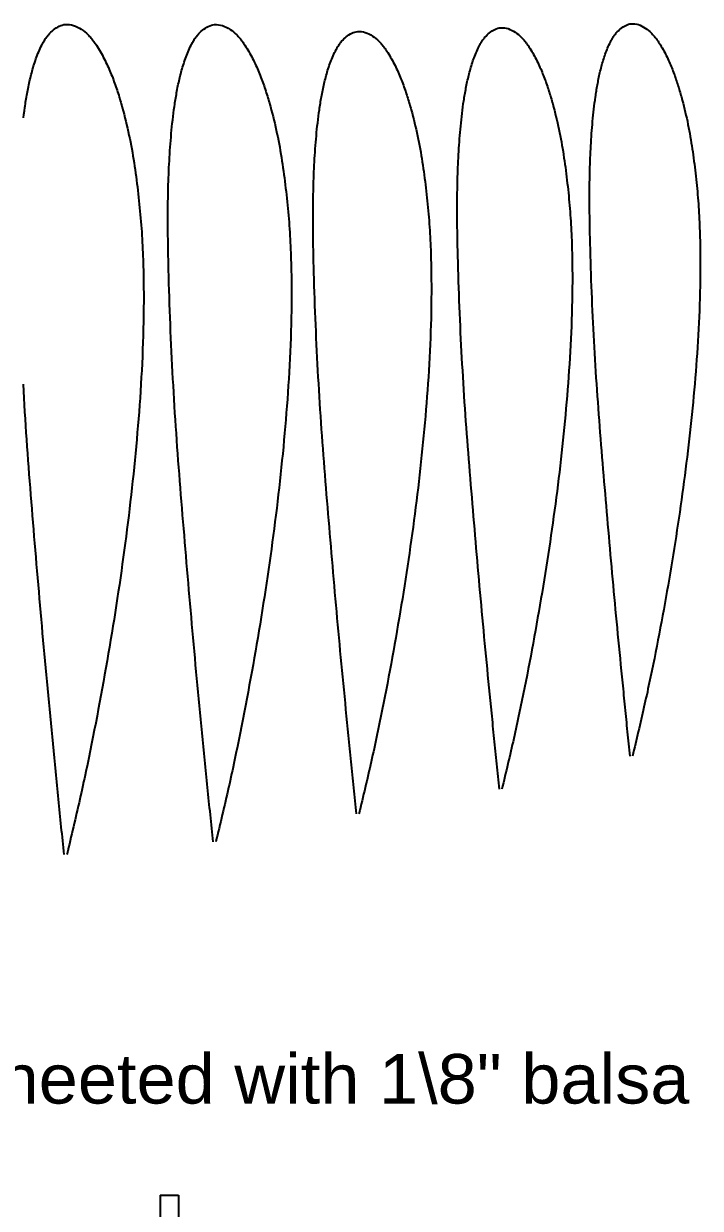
# Model space of a CAD drawing. Extents: x 0 to 123, y 0 to 85.
# Drawn here: x 44.24 to 56.07, y 30.67 to 51.4 of the extents above; entities that cross this region are included whole.
import ezdxf
from ezdxf.enums import TextEntityAlignment as Align

# ---------------------------------------------------------------- set-up
doc = ezdxf.new("R2010")
doc.units = 0
doc.layers.add('LAYER1', color=1, linetype='CONTINUOUS')

msp = doc.modelspace()

# ---------------------------------------------------------------- linework, layer by layer
at = {"layer": 'LAYER1', "color": 7, "linetype": 'CONTINUOUS'}
for points in [[(44.2359, 49.7547), (44.2435, 49.8151), (44.2515, 49.8755), (44.2599, 49.9357), (44.2643, 49.9661), (44.2689, 49.9965), (44.2735, 50.0269), (44.2784, 50.0572), (44.2833, 50.0876), (44.2884, 50.1178), (44.2937, 50.1481), (44.2991, 50.1783), (44.3046, 50.2085), (44.3104, 50.2387), (44.3163, 50.2688), (44.3224, 50.2989), (44.3288, 50.3295), (44.3353, 50.36), (44.3421, 50.3904), (44.3491, 50.4208), (44.3563, 50.4512), (44.3638, 50.4815), (44.3715, 50.5117), (44.3794, 50.5419), (44.3876, 50.572), (44.3961, 50.6021), (44.4049, 50.6322), (44.4139, 50.6621), (44.4236, 50.6933), (44.4336, 50.7243), (44.444, 50.7553), (44.4548, 50.7861), (44.4659, 50.8167), (44.4775, 50.8472), (44.4895, 50.8775), (44.5019, 50.9076), (44.5147, 50.9374), (44.5281, 50.967), (44.5419, 50.9963), (44.5562, 51.0253), (44.5644, 51.0412), (44.5727, 51.057), (44.5813, 51.0726), (44.5901, 51.0882), (44.5992, 51.1036), (44.6085, 51.1188), (44.6182, 51.1339), (44.6282, 51.1489), (44.6387, 51.1637), (44.6495, 51.1783), (44.6607, 51.1927), (44.6725, 51.2069), (44.6925, 51.2295), (44.7137, 51.2514), (44.7361, 51.2724), (44.7594, 51.2922), (44.7837, 51.3108), (44.8088, 51.3279)], [(44.8088, 51.3279), (44.8347, 51.3433), (44.8612, 51.3568), (44.8882, 51.3683), (44.9157, 51.3775), (44.9436, 51.3843), (44.9717, 51.3885), (45.0069, 51.3898), (45.0421, 51.3871), (45.0773, 51.3807), (45.1123, 51.371), (45.147, 51.3581), (45.1811, 51.3424), (45.2145, 51.3242), (45.247, 51.3039), (45.2786, 51.2817), (45.3089, 51.2579), (45.3379, 51.2329), (45.3654, 51.2069), (45.3795, 51.1927), (45.3931, 51.1783), (45.4063, 51.1637), (45.4191, 51.1489), (45.4316, 51.134), (45.4436, 51.1189), (45.4554, 51.1037), (45.4669, 51.0883), (45.4782, 51.0727), (45.4892, 51.0571), (45.5, 51.0412), (45.5107, 51.0253), (45.5293, 50.9966), (45.5475, 50.9676), (45.5653, 50.9382), (45.5827, 50.9085), (45.5997, 50.8785), (45.6163, 50.8482), (45.6325, 50.8177), (45.6483, 50.7869), (45.6638, 50.756), (45.679, 50.7248), (45.6938, 50.6935), (45.7083, 50.6621), (45.7217, 50.6323), (45.7348, 50.6024), (45.7476, 50.5725), (45.7602, 50.5424), (45.7725, 50.5123), (45.7846, 50.482), (45.7964, 50.4517), (45.808, 50.4213), (45.8193, 50.3908), (45.8305, 50.3603), (45.8414, 50.3296), (45.8521, 50.2989), (45.8623, 50.269), (45.8724, 50.239), (45.8823, 50.2089), (45.8919, 50.1787), (45.9015, 50.1485), (45.9108, 50.1183), (45.92, 50.088), (45.9291, 50.0576), (45.938, 50.0272), (45.9468, 49.9968), (45.9554, 49.9663), (45.9639, 49.9357), (45.9803, 49.8758), (45.9961, 49.8158), (46.0115, 49.7556), (46.0265, 49.6953), (46.0409, 49.6349), (46.0549, 49.5744), (46.0685, 49.5138), (46.0816, 49.4531), (46.0943, 49.3923), (46.1065, 49.3314), (46.1182, 49.2704), (46.1296, 49.2094), (46.1403, 49.1492), (46.1506, 49.0889), (46.1606, 49.0285), (46.1702, 48.9681), (46.1794, 48.9076), (46.1883, 48.8471), (46.1969, 48.7865), (46.2051, 48.7259), (46.2131, 48.6652), (46.2209, 48.6045), (46.2283, 48.5438), (46.2356, 48.483), (46.2426, 48.4226), (46.2494, 48.3622), (46.256, 48.3017), (46.2623, 48.2413), (46.2684, 48.1808), (46.2743, 48.1202), (46.2799, 48.0597), (46.2852, 47.9991), (46.2903, 47.9385), (46.2951, 47.8779), (46.2996, 47.8173), (46.3039, 47.7567), (46.3078, 47.6962), (46.3115, 47.6357), (46.3149, 47.5752), (46.318, 47.5147), (46.3208, 47.4542), (46.3234, 47.3937), (46.3258, 47.3331), (46.3279, 47.2726), (46.3299, 47.212), (46.3316, 47.1515), (46.3331, 47.0909), (46.3344, 47.0303), (46.3365, 46.9092), (46.3379, 46.7881), (46.3386, 46.667), (46.3385, 46.5459), (46.3379, 46.4249), (46.3365, 46.3038), (46.3346, 46.1827), (46.3319, 46.0616), (46.3287, 45.9406), (46.3249, 45.8195), (46.3205, 45.6985), (46.3155, 45.5776), (46.31, 45.4563), (46.3039, 45.3351), (46.2973, 45.214), (46.2901, 45.0928), (46.2825, 44.9717), (46.2744, 44.8506), (46.2659, 44.7296), (46.2569, 44.6086), (46.2474, 44.4876), (46.2376, 44.3666), (46.2273, 44.2457), (46.2167, 44.1248), (46.2057, 44.0036), (46.1943, 43.8824), (46.1826, 43.7612), (46.1705, 43.64), (46.158, 43.5189), (46.1452, 43.3978), (46.1321, 43.2768), (46.1186, 43.1558), (46.1048, 43.0348), (46.0906, 42.9139), (46.0761, 42.793), (46.0613, 42.6721), (46.0461, 42.5508), (46.0305, 42.4296), (46.0147, 42.3083), (45.9985, 42.1872), (45.982, 42.066), (45.9652, 41.945), (45.948, 41.8239), (45.9306, 41.7029), (45.9129, 41.582), (45.8949, 41.4611), (45.8765, 41.3402), (45.8579, 41.2194), (45.8389, 41.0981), (45.8197, 40.9768), (45.8001, 40.8556), (45.7803, 40.7344), (45.7602, 40.6133), (45.7398, 40.4922), (45.7192, 40.3712), (45.6983, 40.2502), (45.6772, 40.1292), (45.6558, 40.0083), (45.6342, 39.8875), (45.6124, 39.7666), (45.5902, 39.6453), (45.5678, 39.524), (45.5451, 39.4027), (45.5222, 39.2815), (45.499, 39.1603), (45.4755, 39.0392), (45.4517, 38.9181), (45.4275, 38.7972), (45.4031, 38.6762), (45.3783, 38.5554), (45.3532, 38.4346), (45.3277, 38.3139), (45.3147, 38.2533), (45.3017, 38.1927), (45.2885, 38.1321), (45.2753, 38.0715), (45.262, 38.0109), (45.2486, 37.9504), (45.2351, 37.8899), (45.2215, 37.8294), (45.2079, 37.7689), (45.1941, 37.7084), (45.1803, 37.648), (45.1664, 37.5875)], [(47.5549, 37.0819), (47.5487, 37.1415), (47.5424, 37.201), (47.5361, 37.2606), (47.5298, 37.3202), (47.5236, 37.3798), (47.5173, 37.4394), (47.5111, 37.499), (47.5049, 37.5586), (47.4988, 37.6182), (47.4927, 37.6778), (47.4866, 37.7374), (47.4806, 37.797), (47.4746, 37.8566), (47.4687, 37.9162), (47.4628, 37.9758), (47.4569, 38.0354), (47.4511, 38.095), (47.4453, 38.1546), (47.4394, 38.2141), (47.4337, 38.2737), (47.4279, 38.3334), (47.4221, 38.3929), (47.4163, 38.4525), (47.4105, 38.5121), (47.3988, 38.6313), (47.3871, 38.7505), (47.3753, 38.8697), (47.3635, 38.9889), (47.3517, 39.1081), (47.3399, 39.2272), (47.3281, 39.3464), (47.3164, 39.4656), (47.3047, 39.5848), (47.2932, 39.704), (47.2817, 39.8232), (47.2703, 39.9424), (47.2591, 40.0616), (47.2479, 40.1807), (47.2369, 40.2999), (47.226, 40.4191), (47.2152, 40.5382), (47.2045, 40.6574), (47.1939, 40.7766), (47.1833, 40.8958), (47.1728, 41.015), (47.1624, 41.1342), (47.152, 41.2535), (47.1416, 41.3727), (47.1313, 41.4919), (47.1209, 41.611), (47.1107, 41.7302), (47.1004, 41.8494), (47.0902, 41.9686), (47.0801, 42.0878), (47.0699, 42.207), (47.0598, 42.3261), (47.0498, 42.4453), (47.0398, 42.5645), (47.0299, 42.6838), (47.02, 42.803), (47.0102, 42.9221), (47.0004, 43.0413), (46.9908, 43.1604), (46.9812, 43.2796), (46.9718, 43.3987), (46.9624, 43.5179), (46.9532, 43.6371), (46.9442, 43.7563), (46.9353, 43.8755), (46.9266, 43.9947), (46.9181, 44.114), (46.9099, 44.2332), (46.9018, 44.3524), (46.894, 44.4715), (46.8863, 44.5906), (46.8789, 44.7098), (46.8717, 44.829), (46.8647, 44.9482), (46.8579, 45.0674), (46.8513, 45.1866), (46.8449, 45.3058), (46.8387, 45.425), (46.8327, 45.5443), (46.8269, 45.6635), (46.8213, 45.7827), (46.8159, 45.9018), (46.8106, 46.021), (46.8056, 46.1401), (46.8008, 46.2593), (46.7962, 46.3785), (46.7919, 46.4977), (46.7878, 46.6169), (46.784, 46.7361), (46.7804, 46.8553), (46.777, 46.9746), (46.774, 47.0938), (46.7726, 47.1534), (46.7712, 47.213), (46.77, 47.2726), (46.7688, 47.3321), (46.7677, 47.3917), (46.7667, 47.4513), (46.7657, 47.5109), (46.7649, 47.5705), (46.7642, 47.6301), (46.7635, 47.6897), (46.763, 47.7493), (46.7626, 47.8089), (46.7622, 47.8685), (46.762, 47.9281), (46.762, 47.9877), (46.762, 48.0473), (46.7622, 48.1069), (46.7626, 48.1665), (46.7631, 48.2261), (46.7637, 48.2857), (46.7646, 48.3453), (46.7656, 48.4049), (46.7669, 48.4645), (46.7683, 48.5241), (46.7699, 48.5837), (46.7718, 48.6433), (46.7738, 48.703), (46.7761, 48.7626), (46.7786, 48.8222), (46.7813, 48.8818), (46.7843, 48.9414), (46.7875, 49.001), (46.7909, 49.0606), (46.7945, 49.1201), (46.7984, 49.1797), (46.8026, 49.2392), (46.807, 49.299), (46.8117, 49.3587), (46.8167, 49.4184), (46.8219, 49.4781), (46.8275, 49.5378), (46.8334, 49.5974), (46.8397, 49.657), (46.8463, 49.7166), (46.8534, 49.7761), (46.8608, 49.8356), (46.8687, 49.895), (46.877, 49.9543), (46.8813, 49.9843), (46.8858, 50.0142), (46.8904, 50.0441), (46.8951, 50.0739), (46.9, 50.1038), (46.905, 50.1336), (46.9102, 50.1634), (46.9155, 50.1932), (46.921, 50.2229), (46.9266, 50.2526), (46.9325, 50.2823), (46.9385, 50.3119), (46.9447, 50.342), (46.9512, 50.372), (46.9579, 50.402), (46.9648, 50.4319), (46.9719, 50.4618), (46.9793, 50.4916), (46.9868, 50.5214), (46.9947, 50.5511), (47.0028, 50.5808), (47.0111, 50.6104), (47.0197, 50.64), (47.0286, 50.6695), (47.0382, 50.7001), (47.0481, 50.7307), (47.0583, 50.7612), (47.0689, 50.7915), (47.0799, 50.8217), (47.0912, 50.8517), (47.103, 50.8815), (47.1152, 50.9112), (47.1279, 50.9405), (47.141, 50.9697), (47.1546, 50.9985), (47.1687, 51.027), (47.1768, 51.0427), (47.185, 51.0582), (47.1934, 51.0736), (47.2021, 51.0889), (47.211, 51.1041), (47.2202, 51.1191), (47.2297, 51.134), (47.2396, 51.1487), (47.2499, 51.1633), (47.2605, 51.1776), (47.2716, 51.1918), (47.2832, 51.2058), (47.3029, 51.2281), (47.3238, 51.2497), (47.3458, 51.2703), (47.3688, 51.2899), (47.3927, 51.3081), (47.4174, 51.325)], [(47.4174, 51.325), (47.4428, 51.3401), (47.4689, 51.3534), (47.4955, 51.3647), (47.5226, 51.3738), (47.5501, 51.3805), (47.5778, 51.3846), (47.6124, 51.3859), (47.6471, 51.3833), (47.6817, 51.377), (47.7162, 51.3674), (47.7503, 51.3547), (47.7839, 51.3392), (47.8168, 51.3214), (47.8488, 51.3013), (47.8799, 51.2795), (47.9098, 51.2561), (47.9383, 51.2314), (47.9654, 51.2058), (47.9792, 51.1918), (47.9927, 51.1776), (48.0056, 51.1633), (48.0183, 51.1488), (48.0305, 51.1341), (48.0424, 51.1192), (48.054, 51.1042), (48.0653, 51.0891), (48.0764, 51.0737), (48.0873, 51.0583), (48.0979, 51.0427), (48.1084, 51.027), (48.1268, 50.9988), (48.1447, 50.9703), (48.1622, 50.9413), (48.1793, 50.9121), (48.196, 50.8825), (48.2124, 50.8527), (48.2283, 50.8227), (48.2439, 50.7924), (48.2592, 50.7619), (48.2741, 50.7312), (48.2887, 50.7004), (48.3029, 50.6695), (48.3161, 50.6402), (48.329, 50.6107), (48.3417, 50.5812), (48.354, 50.5516), (48.3662, 50.5219), (48.378, 50.4922), (48.3897, 50.4623), (48.4011, 50.4324), (48.4123, 50.4024), (48.4232, 50.3723), (48.434, 50.3421), (48.4445, 50.3119), (48.4546, 50.2824), (48.4645, 50.2529), (48.4742, 50.2232), (48.4838, 50.1936), (48.4932, 50.1638), (48.5024, 50.134), (48.5115, 50.1042), (48.5204, 50.0743), (48.5292, 50.0444), (48.5378, 50.0144), (48.5463, 49.9844), (48.5547, 49.9543), (48.5708, 49.8953), (48.5864, 49.8362), (48.6015, 49.777), (48.6162, 49.7176), (48.6305, 49.6581), (48.6443, 49.5986), (48.6576, 49.5389), (48.6705, 49.4791), (48.683, 49.4193), (48.695, 49.3593), (48.7066, 49.2993), (48.7177, 49.2392), (48.7283, 49.1799), (48.7385, 49.1205), (48.7483, 49.0611), (48.7577, 49.0016), (48.7668, 48.9421), (48.7755, 48.8825), (48.784, 48.8228), (48.7921, 48.7632), (48.8, 48.7034), (48.8076, 48.6437), (48.815, 48.5839), (48.8221, 48.5241), (48.829, 48.4646), (48.8357, 48.4051), (48.8422, 48.3456), (48.8484, 48.286), (48.8544, 48.2265), (48.8602, 48.1669), (48.8657, 48.1073), (48.871, 48.0476), (48.876, 47.988), (48.8807, 47.9283), (48.8852, 47.8686), (48.8894, 47.8089), (48.8932, 47.7494), (48.8968, 47.6899), (48.9002, 47.6303), (48.9032, 47.5707), (48.906, 47.5112), (48.9086, 47.4516), (48.9109, 47.392), (48.913, 47.3323), (48.9149, 47.2727), (48.9166, 47.2131), (48.9181, 47.1534), (48.9194, 47.0938), (48.9215, 46.9746), (48.9228, 46.8554), (48.9235, 46.7362), (48.9235, 46.6169), (48.9228, 46.4977), (48.9215, 46.3785), (48.9195, 46.2593), (48.917, 46.1401), (48.9138, 46.0209), (48.91, 45.9018), (48.9057, 45.7826), (48.9008, 45.6635), (48.8953, 45.5442), (48.8894, 45.4248), (48.8828, 45.3055), (48.8758, 45.1863), (48.8683, 45.067), (48.8604, 44.9478), (48.8519, 44.8286), (48.8431, 44.7095), (48.8338, 44.5904), (48.8241, 44.4713), (48.814, 44.3522), (48.8036, 44.2332), (48.7927, 44.1138), (48.7815, 43.9945), (48.7699, 43.8752), (48.758, 43.7559), (48.7458, 43.6367), (48.7332, 43.5174), (48.7202, 43.3983), (48.707, 43.2791), (48.6933, 43.16), (48.6794, 43.041), (48.6651, 42.922), (48.6505, 42.803), (48.6355, 42.6836), (48.6202, 42.5642), (48.6046, 42.4448), (48.5887, 42.3255), (48.5724, 42.2063), (48.5559, 42.0871), (48.539, 41.9679), (48.5218, 41.8488), (48.5044, 41.7297), (48.4866, 41.6106), (48.4686, 41.4916), (48.4503, 41.3727), (48.4316, 41.2533), (48.4126, 41.1339), (48.3934, 41.0145), (48.3738, 40.8952), (48.3541, 40.776), (48.334, 40.6568), (48.3137, 40.5376), (48.2932, 40.4185), (48.2724, 40.2994), (48.2513, 40.1804), (48.2301, 40.0614), (48.2086, 39.9424), (48.1867, 39.8229), (48.1647, 39.7035), (48.1423, 39.5841), (48.1198, 39.4647), (48.0969, 39.3455), (48.0737, 39.2262), (48.0503, 39.107), (48.0266, 38.9879), (48.0025, 38.8689), (47.9781, 38.7499), (47.9533, 38.631), (47.9282, 38.5121), (47.9155, 38.4524), (47.9026, 38.3928), (47.8897, 38.3331), (47.8767, 38.2735), (47.8636, 38.2138), (47.8504, 38.1542), (47.8371, 38.0947), (47.8237, 38.0351), (47.8103, 37.9755), (47.7968, 37.916), (47.7832, 37.8565), (47.7695, 37.797)], [(50.0608, 37.5736), (50.0547, 37.6307), (50.0487, 37.6877), (50.0427, 37.7447), (50.0367, 37.8018), (50.0307, 37.8588), (50.0248, 37.9158), (50.0188, 37.9729), (50.0129, 38.0299), (50.007, 38.087), (50.0012, 38.144), (49.9954, 38.2011), (49.9896, 38.2582), (49.9839, 38.3152), (49.9782, 38.3722), (49.9726, 38.4293), (49.9669, 38.4863), (49.9613, 38.5434), (49.9558, 38.6004), (49.9502, 38.6574), (49.9447, 38.7145), (49.9391, 38.7715), (49.9336, 38.8286), (49.9281, 38.8857), (49.9225, 38.9427), (49.9113, 39.0568), (49.9001, 39.1709), (49.8888, 39.285), (49.8775, 39.399), (49.8662, 39.5131), (49.8549, 39.6272), (49.8437, 39.7413), (49.8325, 39.8554), (49.8213, 39.9695), (49.8102, 40.0836), (49.7992, 40.1977), (49.7883, 40.3118), (49.7776, 40.4259), (49.7669, 40.5399), (49.7564, 40.654), (49.746, 40.7681), (49.7356, 40.8821), (49.7254, 40.9962), (49.7152, 41.1103), (49.7051, 41.2244), (49.695, 41.3385), (49.685, 41.4527), (49.675, 41.5668), (49.6651, 41.6809), (49.6552, 41.795), (49.6453, 41.909), (49.6355, 42.0231), (49.6257, 42.1372), (49.6159, 42.2513), (49.6062, 42.3654), (49.5965, 42.4795), (49.5868, 42.5936), (49.5772, 42.7077), (49.5677, 42.8218), (49.5582, 42.9359), (49.5487, 43.05), (49.5393, 43.164), (49.53, 43.2781), (49.5208, 43.3921), (49.5116, 43.5062), (49.5026, 43.6203), (49.4936, 43.7344), (49.4848, 43.8485), (49.4762, 43.9626), (49.4677, 44.0767), (49.4594, 44.1908), (49.4512, 44.305), (49.4433, 44.4191), (49.4356, 44.5331), (49.4281, 44.6472), (49.4208, 44.7612), (49.4137, 44.8753), (49.4068, 44.9894), (49.4001, 45.1034), (49.3936, 45.2175), (49.3873, 45.3316), (49.3811, 45.4458), (49.3752, 45.5599), (49.3695, 45.674), (49.3639, 45.7882), (49.3585, 45.9022), (49.3533, 46.0163), (49.3483, 46.1304), (49.3435, 46.2444), (49.3389, 46.3585), (49.3345, 46.4726), (49.3304, 46.5867), (49.3265, 46.7008), (49.3228, 46.8149), (49.3193, 46.929), (49.3162, 47.0432), (49.3132, 47.1573), (49.3119, 47.2143), (49.3106, 47.2714), (49.3094, 47.3284), (49.3083, 47.3854), (49.3072, 47.4425), (49.3062, 47.4995), (49.3053, 47.5566), (49.3045, 47.6136), (49.3038, 47.6707), (49.3032, 47.7277), (49.3027, 47.7848), (49.3023, 47.8418), (49.302, 47.8989), (49.3018, 47.9559), (49.3017, 48.013), (49.3018, 48.07), (49.302, 48.1271), (49.3023, 48.1841), (49.3028, 48.2412), (49.3034, 48.2982), (49.3042, 48.3553), (49.3052, 48.4123), (49.3064, 48.4694), (49.3078, 48.5264), (49.3093, 48.5835), (49.3111, 48.6406), (49.3131, 48.6977), (49.3153, 48.7547), (49.3176, 48.8118), (49.3203, 48.8689), (49.3231, 48.9259), (49.3261, 48.9829), (49.3294, 49.04), (49.3329, 49.097), (49.3367, 49.154), (49.3406, 49.211), (49.3448, 49.2682), (49.3493, 49.3254), (49.3541, 49.3825), (49.3591, 49.4397), (49.3645, 49.4968), (49.3701, 49.5539), (49.3761, 49.6109), (49.3825, 49.6679), (49.3892, 49.7249), (49.3964, 49.7818), (49.4039, 49.8387), (49.4118, 49.8955), (49.416, 49.9242), (49.4203, 49.9528), (49.4247, 49.9814), (49.4292, 50.01), (49.4339, 50.0386), (49.4387, 50.0671), (49.4436, 50.0956), (49.4487, 50.1241), (49.454, 50.1526), (49.4594, 50.181), (49.465, 50.2094), (49.4707, 50.2378), (49.4767, 50.2665), (49.4829, 50.2953), (49.4893, 50.324), (49.4959, 50.3526), (49.5027, 50.3812), (49.5097, 50.4098), (49.517, 50.4383), (49.5245, 50.4668), (49.5322, 50.4952), (49.5402, 50.5235), (49.5484, 50.5518), (49.5569, 50.58), (49.5661, 50.6094), (49.5755, 50.6387), (49.5853, 50.6678), (49.5955, 50.6969), (49.606, 50.7257), (49.6169, 50.7545), (49.6282, 50.783), (49.6399, 50.8114), (49.652, 50.8395), (49.6646, 50.8674), (49.6776, 50.895), (49.6911, 50.9223), (49.6988, 50.9373), (49.7067, 50.9521), (49.7147, 50.9669), (49.723, 50.9815), (49.7316, 50.9961), (49.7404, 51.0104), (49.7495, 51.0247), (49.759, 51.0388), (49.7688, 51.0527), (49.779, 51.0665), (49.7896, 51.0801), (49.8006, 51.0934), (49.8195, 51.1148), (49.8395, 51.1354), (49.8606, 51.1552), (49.8826, 51.1739), (49.9055, 51.1914), (49.9291, 51.2075)], [(49.9291, 51.2075), (49.9535, 51.222), (49.9785, 51.2348), (50.0039, 51.2456), (50.0299, 51.2543), (50.0561, 51.2607), (50.0827, 51.2646), (50.1158, 51.2658), (50.149, 51.2633), (50.1822, 51.2573), (50.2152, 51.2481), (50.2478, 51.2359), (50.2799, 51.2212), (50.3114, 51.204), (50.3421, 51.1849), (50.3718, 51.1639), (50.4005, 51.1415), (50.4278, 51.1179), (50.4537, 51.0934), (50.467, 51.08), (50.4798, 51.0665), (50.4922, 51.0527), (50.5043, 51.0388), (50.516, 51.0247), (50.5274, 51.0105), (50.5385, 50.9962), (50.5494, 50.9817), (50.56, 50.967), (50.5704, 50.9522), (50.5806, 50.9373), (50.5906, 50.9223), (50.6082, 50.8953), (50.6253, 50.8679), (50.6421, 50.8403), (50.6585, 50.8123), (50.6745, 50.784), (50.6901, 50.7554), (50.7054, 50.7267), (50.7203, 50.6977), (50.7349, 50.6685), (50.7492, 50.6392), (50.7632, 50.6097), (50.7768, 50.58), (50.7894, 50.552), (50.8018, 50.5238), (50.8139, 50.4956), (50.8257, 50.4672), (50.8373, 50.4388), (50.8487, 50.4103), (50.8599, 50.3818), (50.8708, 50.3531), (50.8815, 50.3244), (50.892, 50.2956), (50.9023, 50.2667), (50.9124, 50.2378), (50.922, 50.2095), (50.9315, 50.1812), (50.9408, 50.1529), (50.9499, 50.1245), (50.9589, 50.096), (50.9677, 50.0675), (50.9764, 50.0389), (50.9849, 50.0103), (50.9933, 49.9817), (51.0016, 49.953), (51.0098, 49.9243), (51.0178, 49.8955), (51.0332, 49.839), (51.0481, 49.7824), (51.0626, 49.7257), (51.0767, 49.6689), (51.0903, 49.612), (51.1035, 49.5549), (51.1163, 49.4978), (51.1286, 49.4406), (51.1406, 49.3833), (51.1521, 49.3259), (51.1632, 49.2685), (51.1738, 49.211), (51.184, 49.1542), (51.1937, 49.0974), (51.2031, 49.0405), (51.2121, 48.9835), (51.2208, 48.9265), (51.2292, 48.8695), (51.2373, 48.8124), (51.2451, 48.7553), (51.2526, 48.6981), (51.2599, 48.6409), (51.2669, 48.5837), (51.2738, 48.5264), (51.2804, 48.4695), (51.2868, 48.4125), (51.293, 48.3555), (51.299, 48.2985), (51.3047, 48.2415), (51.3102, 48.1845), (51.3155, 48.1274), (51.3206, 48.0704), (51.3254, 48.0133), (51.3299, 47.9561), (51.3342, 47.899), (51.3382, 47.8418), (51.3419, 47.7849), (51.3453, 47.7279), (51.3485, 47.6709), (51.3514, 47.6138), (51.3541, 47.5568), (51.3566, 47.4998), (51.3588, 47.4427), (51.3608, 47.3856), (51.3626, 47.3285), (51.3642, 47.2715), (51.3656, 47.2144), (51.3669, 47.1573), (51.3689, 47.0432), (51.3701, 46.9291), (51.3708, 46.815), (51.3708, 46.7008), (51.3701, 46.5867), (51.3689, 46.4726), (51.367, 46.3585), (51.3646, 46.2444), (51.3615, 46.1303), (51.3579, 46.0162), (51.3538, 45.9022), (51.3491, 45.7882), (51.3439, 45.6739), (51.3381, 45.5597), (51.3319, 45.4455), (51.3252, 45.3314), (51.318, 45.2172), (51.3104, 45.1031), (51.3023, 44.989), (51.2938, 44.875), (51.2849, 44.761), (51.2757, 44.647), (51.266, 44.533), (51.256, 44.4191), (51.2456, 44.3048), (51.2349, 44.1906), (51.2238, 44.0764), (51.2124, 43.9622), (51.2007, 43.848), (51.1886, 43.7339), (51.1762, 43.6198), (51.1635, 43.5058), (51.1505, 43.3918), (51.1371, 43.2778), (51.1234, 43.1639), (51.1095, 43.05), (51.0951, 42.9357), (51.0805, 42.8214), (51.0655, 42.7072), (51.0503, 42.593), (51.0347, 42.4788), (51.0189, 42.3647), (51.0028, 42.2506), (50.9863, 42.1366), (50.9696, 42.0226), (50.9526, 41.9087), (50.9354, 41.7948), (50.9178, 41.6809), (50.8999, 41.5666), (50.8818, 41.4523), (50.8634, 41.3381), (50.8447, 41.2239), (50.8257, 41.1097), (50.8065, 40.9956), (50.7871, 40.8815), (50.7674, 40.7675), (50.7475, 40.6535), (50.7274, 40.5396), (50.707, 40.4257), (50.6865, 40.3118), (50.6655, 40.1974), (50.6444, 40.0831), (50.6231, 39.9688), (50.6014, 39.8546), (50.5796, 39.7404), (50.5574, 39.6262), (50.535, 39.5122), (50.5122, 39.3981), (50.4892, 39.2842), (50.4658, 39.1703), (50.4421, 39.0564), (50.4181, 38.9427), (50.4059, 38.8856), (50.3936, 38.8284), (50.3812, 38.7713), (50.3688, 38.7142), (50.3562, 38.6572), (50.3436, 38.6001), (50.3309, 38.5431), (50.3181, 38.4861), (50.3052, 38.4291), (50.2923, 38.3721), (50.2792, 38.3151), (50.2661, 38.2582)], [(52.5616, 38.0034), (52.5557, 38.0589), (52.5499, 38.1144), (52.544, 38.1699), (52.5382, 38.2255), (52.5323, 38.281), (52.5265, 38.3365), (52.5208, 38.392), (52.515, 38.4476), (52.5093, 38.5031), (52.5036, 38.5586), (52.4979, 38.6142), (52.4923, 38.6697), (52.4867, 38.7252), (52.4812, 38.7808), (52.4757, 38.8363), (52.4703, 38.8918), (52.4648, 38.9473), (52.4594, 39.0029), (52.454, 39.0584), (52.4486, 39.1139), (52.4432, 39.1695), (52.4378, 39.225), (52.4324, 39.2805), (52.427, 39.3361), (52.4161, 39.4471), (52.4052, 39.5582), (52.3942, 39.6692), (52.3832, 39.7803), (52.3722, 39.8913), (52.3612, 40.0024), (52.3503, 40.1134), (52.3394, 40.2245), (52.3285, 40.3356), (52.3177, 40.4466), (52.307, 40.5577), (52.2964, 40.6688), (52.2859, 40.7798), (52.2756, 40.8908), (52.2653, 41.0019), (52.2551, 41.1129), (52.2451, 41.224), (52.2351, 41.335), (52.2252, 41.4461), (52.2153, 41.5572), (52.2056, 41.6682), (52.1958, 41.7793), (52.1861, 41.8904), (52.1764, 42.0015), (52.1668, 42.1125), (52.1572, 42.2236), (52.1476, 42.3346), (52.1381, 42.4457), (52.1286, 42.5567), (52.1191, 42.6678), (52.1097, 42.7788), (52.1003, 42.8899), (52.091, 43.001), (52.0816, 43.112), (52.0724, 43.2231), (52.0632, 43.3342), (52.054, 43.4452), (52.045, 43.5562), (52.036, 43.6672), (52.0271, 43.7783), (52.0182, 43.8893), (52.0096, 44.0004), (52.001, 44.1114), (51.9926, 44.2225), (51.9843, 44.3336), (51.9762, 44.4447), (51.9683, 44.5558), (51.9606, 44.6669), (51.9531, 44.7779), (51.9457, 44.8889), (51.9386, 44.9999), (51.9317, 45.1109), (51.925, 45.222), (51.9185, 45.333), (51.9122, 45.4441), (51.906, 45.5552), (51.9001, 45.6663), (51.8943, 45.7774), (51.8887, 45.8885), (51.8833, 45.9996), (51.878, 46.1106), (51.873, 46.2216), (51.8681, 46.3327), (51.8634, 46.4437), (51.8589, 46.5548), (51.8547, 46.6658), (51.8506, 46.7769), (51.8468, 46.8879), (51.8432, 46.999), (51.8399, 47.1101), (51.8368, 47.2212), (51.8339, 47.3323), (51.8326, 47.3878), (51.8314, 47.4433), (51.8302, 47.4989), (51.8291, 47.5544), (51.8281, 47.6099), (51.8271, 47.6654), (51.8262, 47.721), (51.8255, 47.7765), (51.8248, 47.832), (51.8242, 47.8876), (51.8237, 47.9431), (51.8233, 47.9986), (51.823, 48.0542), (51.8228, 48.1097), (51.8227, 48.1653), (51.8228, 48.2208), (51.823, 48.2763), (51.8233, 48.3319), (51.8238, 48.3874), (51.8244, 48.4429), (51.8252, 48.4984), (51.8262, 48.554), (51.8273, 48.6095), (51.8286, 48.665), (51.8301, 48.7206), (51.8319, 48.7761), (51.8338, 48.8317), (51.8359, 48.8873), (51.8382, 48.9428), (51.8408, 48.9984), (51.8435, 49.0539), (51.8465, 49.1094), (51.8497, 49.1649), (51.8531, 49.2204), (51.8567, 49.2759), (51.8606, 49.3314), (51.8647, 49.3871), (51.8691, 49.4427), (51.8737, 49.4984), (51.8786, 49.554), (51.8838, 49.6096), (51.8893, 49.6652), (51.8952, 49.7207), (51.9014, 49.7762), (51.9079, 49.8316), (51.9149, 49.887), (51.9222, 49.9424), (51.9299, 49.9977), (51.934, 50.0256), (51.9381, 50.0535), (51.9424, 50.0813), (51.9468, 50.1092), (51.9514, 50.137), (51.9561, 50.1648), (51.9609, 50.1925), (51.9659, 50.2203), (51.971, 50.248), (51.9762, 50.2756), (51.9816, 50.3033), (51.9872, 50.3309), (51.9931, 50.3589), (51.9991, 50.3869), (52.0053, 50.4148), (52.0118, 50.4427), (52.0184, 50.4705), (52.0252, 50.4983), (52.0323, 50.5261), (52.0396, 50.5538), (52.0471, 50.5814), (52.0549, 50.609), (52.0629, 50.6366), (52.0712, 50.6641), (52.0801, 50.6926), (52.0893, 50.7211), (52.0988, 50.7495), (52.1087, 50.7778), (52.1189, 50.8059), (52.1295, 50.8339), (52.1405, 50.8617), (52.1519, 50.8892), (52.1637, 50.9166), (52.1759, 50.9437), (52.1886, 50.9706), (52.2018, 50.9972), (52.2093, 51.0118), (52.2169, 51.0263), (52.2248, 51.0406), (52.2328, 51.0549), (52.2411, 51.069), (52.2497, 51.083), (52.2586, 51.0969), (52.2678, 51.1106), (52.2774, 51.1242), (52.2873, 51.1376), (52.2976, 51.1508), (52.3084, 51.1638), (52.3268, 51.1846), (52.3463, 51.2047), (52.3668, 51.2239), (52.3882, 51.2421), (52.4104, 51.2592), (52.4335, 51.2748)], [(52.4335, 51.2748), (52.4572, 51.289), (52.4815, 51.3014), (52.5063, 51.3119), (52.5315, 51.3204), (52.5571, 51.3266), (52.5829, 51.3304), (52.6151, 51.3316), (52.6475, 51.3292), (52.6798, 51.3233), (52.7119, 51.3143), (52.7437, 51.3025), (52.775, 51.2881), (52.8056, 51.2715), (52.8355, 51.2528), (52.8644, 51.2324), (52.8923, 51.2106), (52.9189, 51.1877), (52.9441, 51.1638), (52.957, 51.1508), (52.9695, 51.1375), (52.9816, 51.1242), (52.9933, 51.1106), (53.0047, 51.0969), (53.0158, 51.0831), (53.0266, 51.0691), (53.0372, 51.055), (53.0475, 51.0407), (53.0576, 51.0264), (53.0676, 51.0119), (53.0774, 50.9972), (53.0944, 50.9709), (53.1111, 50.9443), (53.1274, 50.9173), (53.1434, 50.8901), (53.159, 50.8626), (53.1742, 50.8348), (53.1891, 50.8068), (53.2036, 50.7786), (53.2178, 50.7502), (53.2317, 50.7216), (53.2453, 50.6929), (53.2586, 50.6641), (53.2709, 50.6367), (53.2829, 50.6093), (53.2947, 50.5818), (53.3062, 50.5542), (53.3175, 50.5266), (53.3286, 50.4988), (53.3394, 50.471), (53.3501, 50.4431), (53.3605, 50.4152), (53.3707, 50.3872), (53.3807, 50.359), (53.3906, 50.3309), (53.3999, 50.3034), (53.4092, 50.2759), (53.4182, 50.2483), (53.4271, 50.2206), (53.4358, 50.1929), (53.4444, 50.1651), (53.4529, 50.1373), (53.4612, 50.1095), (53.4694, 50.0816), (53.4774, 50.0537), (53.4854, 50.0257), (53.4932, 49.9977), (53.5081, 49.9427), (53.5227, 49.8876), (53.5368, 49.8324), (53.5505, 49.7771), (53.5638, 49.7217), (53.5766, 49.6662), (53.5891, 49.6106), (53.6011, 49.5549), (53.6127, 49.4991), (53.6239, 49.4433), (53.6347, 49.3874), (53.6451, 49.3314), (53.6549, 49.2761), (53.6644, 49.2208), (53.6736, 49.1654), (53.6823, 49.11), (53.6908, 49.0545), (53.699, 48.999), (53.7068, 48.9434), (53.7144, 48.8878), (53.7218, 48.8321), (53.7289, 48.7765), (53.7357, 48.7207), (53.7424, 48.665), (53.7488, 48.6096), (53.755, 48.5541), (53.7611, 48.4987), (53.7669, 48.4432), (53.7725, 48.3877), (53.7778, 48.3322), (53.783, 48.2766), (53.7879, 48.2211), (53.7926, 48.1655), (53.797, 48.1099), (53.8011, 48.0543), (53.805, 47.9986), (53.8086, 47.9432), (53.812, 47.8877), (53.8151, 47.8322), (53.8179, 47.7767), (53.8205, 47.7212), (53.8229, 47.6657), (53.8251, 47.6101), (53.8271, 47.5546), (53.8288, 47.499), (53.8304, 47.4434), (53.8318, 47.3879), (53.833, 47.3323), (53.8349, 47.2212), (53.8362, 47.1101), (53.8368, 46.9991), (53.8368, 46.888), (53.8362, 46.7769), (53.8349, 46.6658), (53.8331, 46.5547), (53.8307, 46.4437), (53.8278, 46.3326), (53.8243, 46.2216), (53.8202, 46.1106), (53.8157, 45.9996), (53.8106, 45.8884), (53.805, 45.7772), (53.7989, 45.666), (53.7924, 45.5549), (53.7854, 45.4438), (53.778, 45.3327), (53.7701, 45.2217), (53.7619, 45.1107), (53.7532, 44.9997), (53.7442, 44.8887), (53.7348, 44.7778), (53.725, 44.6669), (53.7149, 44.5556), (53.7045, 44.4444), (53.6937, 44.3333), (53.6826, 44.2221), (53.6712, 44.111), (53.6595, 43.9999), (53.6474, 43.8889), (53.635, 43.7779), (53.6224, 43.6669), (53.6094, 43.556), (53.5961, 43.4451), (53.5825, 43.3342), (53.5685, 43.2229), (53.5542, 43.1117), (53.5397, 43.0005), (53.5248, 42.8893), (53.5097, 42.7782), (53.4943, 42.6671), (53.4785, 42.5561), (53.4626, 42.4451), (53.4463, 42.3341), (53.4298, 42.2232), (53.4129, 42.1123), (53.3959, 42.0015), (53.3784, 41.8902), (53.3608, 41.779), (53.3428, 41.6678), (53.3246, 41.5566), (53.3062, 41.4455), (53.2875, 41.3344), (53.2686, 41.2234), (53.2495, 41.1124), (53.2301, 41.0014), (53.2105, 40.8905), (53.1907, 40.7796), (53.1707, 40.6688), (53.1503, 40.5575), (53.1297, 40.4462), (53.1089, 40.3349), (53.0879, 40.2237), (53.0666, 40.1125), (53.045, 40.0014), (53.0232, 39.8904), (53.001, 39.7794), (52.9786, 39.6685), (52.9559, 39.5576), (52.9328, 39.4468), (52.9094, 39.3361), (52.8976, 39.2805), (52.8856, 39.2248), (52.8735, 39.1693), (52.8614, 39.1137), (52.8492, 39.0581), (52.8369, 39.0026), (52.8245, 38.9471), (52.8121, 38.8916), (52.7995, 38.8361), (52.7869, 38.7806), (52.7743, 38.7252), (52.7615, 38.6697)], [(54.8486, 38.5841), (54.8429, 38.6375), (54.8373, 38.6909), (54.8317, 38.7443), (54.826, 38.7977), (54.8204, 38.8511), (54.8149, 38.9045), (54.8093, 38.9579), (54.8037, 39.0113), (54.7982, 39.0647), (54.7928, 39.1181), (54.7873, 39.1715), (54.7819, 39.225), (54.7766, 39.2784), (54.7713, 39.3317), (54.766, 39.3851), (54.7607, 39.4385), (54.7555, 39.4919), (54.7503, 39.5453), (54.7451, 39.5987), (54.7399, 39.6521), (54.7347, 39.7055), (54.7295, 39.759), (54.7243, 39.8124), (54.7191, 39.8658), (54.7087, 39.9726), (54.6982, 40.0794), (54.6876, 40.1861), (54.6771, 40.2929), (54.6665, 40.3997), (54.6559, 40.5065), (54.6454, 40.6133), (54.6349, 40.7201), (54.6244, 40.8269), (54.614, 40.9337), (54.6037, 41.0405), (54.5935, 41.1473), (54.5835, 41.2541), (54.5735, 41.3609), (54.5636, 41.4676), (54.5539, 41.5744), (54.5442, 41.6812), (54.5346, 41.788), (54.5251, 41.8948), (54.5156, 42.0017), (54.5062, 42.1085), (54.4968, 42.2153), (54.4875, 42.3221), (54.4782, 42.4289), (54.4689, 42.5357), (54.4597, 42.6425), (54.4505, 42.7493), (54.4413, 42.8561), (54.4322, 42.9629), (54.4231, 43.0697), (54.414, 43.1765), (54.405, 43.2833), (54.396, 43.3901), (54.387, 43.4969), (54.3781, 43.6037), (54.3693, 43.7105), (54.3605, 43.8173), (54.3518, 43.9241), (54.3431, 44.0308), (54.3345, 44.1376), (54.3261, 44.2444), (54.3177, 44.3512), (54.3095, 44.458), (54.3014, 44.5648), (54.2934, 44.6716), (54.2856, 44.7784), (54.278, 44.8853), (54.2706, 44.9921), (54.2634, 45.0989), (54.2563, 45.2056), (54.2495, 45.3124), (54.2429, 45.4191), (54.2364, 45.5259), (54.2301, 45.6327), (54.224, 45.7395), (54.2181, 45.8464), (54.2124, 45.9532), (54.2069, 46.06), (54.2015, 46.1669), (54.1963, 46.2737), (54.1912, 46.3805), (54.1864, 46.4872), (54.1817, 46.594), (54.1772, 46.7008), (54.1729, 46.8076), (54.1688, 46.9144), (54.1649, 47.0212), (54.1612, 47.128), (54.1578, 47.2348), (54.1545, 47.3416), (54.1516, 47.4485), (54.1488, 47.5553), (54.1476, 47.6087), (54.1464, 47.6621), (54.1452, 47.7155), (54.1442, 47.7689), (54.1432, 47.8223), (54.1423, 47.8757), (54.1414, 47.9291), (54.1407, 47.9825), (54.14, 48.0359), (54.1394, 48.0893), (54.139, 48.1427), (54.1386, 48.1961), (54.1383, 48.2495), (54.1381, 48.3029), (54.138, 48.3563), (54.1381, 48.4097), (54.1383, 48.4631), (54.1386, 48.5165), (54.139, 48.5699), (54.1396, 48.6233), (54.1404, 48.6767), (54.1413, 48.7301), (54.1424, 48.7835), (54.1437, 48.8369), (54.1452, 48.8903), (54.1468, 48.9438), (54.1487, 48.9972), (54.1507, 49.0506), (54.153, 49.1041), (54.1554, 49.1575), (54.1581, 49.2109), (54.1609, 49.2643), (54.164, 49.3176), (54.1673, 49.371), (54.1708, 49.4244), (54.1745, 49.4777), (54.1784, 49.5312), (54.1826, 49.5848), (54.1871, 49.6383), (54.1918, 49.6918), (54.1968, 49.7453), (54.2021, 49.7987), (54.2077, 49.8521), (54.2137, 49.9055), (54.22, 49.9588), (54.2266, 50.0121), (54.2337, 50.0653), (54.2411, 50.1185), (54.245, 50.1453), (54.249, 50.1721), (54.2532, 50.1989), (54.2574, 50.2257), (54.2618, 50.2524), (54.2663, 50.2791), (54.2709, 50.3058), (54.2757, 50.3325), (54.2806, 50.3592), (54.2856, 50.3858), (54.2908, 50.4123), (54.2962, 50.4389), (54.3019, 50.4658), (54.3077, 50.4927), (54.3136, 50.5196), (54.3198, 50.5464), (54.3262, 50.5732), (54.3328, 50.5999), (54.3396, 50.6266), (54.3466, 50.6532), (54.3538, 50.6798), (54.3613, 50.7064), (54.369, 50.7329), (54.377, 50.7593), (54.3855, 50.7868), (54.3944, 50.8142), (54.4036, 50.8415), (54.413, 50.8687), (54.4229, 50.8957), (54.4331, 50.9226), (54.4436, 50.9493), (54.4546, 50.9759), (54.4659, 51.0022), (54.4777, 51.0283), (54.4899, 51.0541), (54.5025, 51.0797), (54.5097, 51.0937), (54.5171, 51.1076), (54.5246, 51.1215), (54.5324, 51.1352), (54.5404, 51.1488), (54.5487, 51.1622), (54.5572, 51.1755), (54.5661, 51.1887), (54.5753, 51.2018), (54.5848, 51.2146), (54.5947, 51.2274), (54.6051, 51.2399), (54.6228, 51.2599), (54.6415, 51.2792), (54.6612, 51.2977), (54.6818, 51.3152), (54.7032, 51.3316), (54.7254, 51.3466)], [(54.7254, 51.3466), (54.7482, 51.3602), (54.7715, 51.3722), (54.7954, 51.3823), (54.8197, 51.3904), (54.8443, 51.3964), (54.8691, 51.4001), (54.9001, 51.4013), (54.9312, 51.3989), (54.9622, 51.3933), (54.9931, 51.3846), (55.0237, 51.3733), (55.0538, 51.3594), (55.0833, 51.3434), (55.112, 51.3255), (55.1398, 51.3059), (55.1666, 51.2849), (55.1922, 51.2628), (55.2164, 51.2399), (55.2288, 51.2273), (55.2408, 51.2146), (55.2525, 51.2018), (55.2638, 51.1887), (55.2747, 51.1756), (55.2854, 51.1623), (55.2958, 51.1488), (55.3059, 51.1353), (55.3159, 51.1215), (55.3256, 51.1077), (55.3352, 51.0938), (55.3446, 51.0797), (55.361, 51.0544), (55.377, 51.0288), (55.3927, 51.0029), (55.4081, 50.9767), (55.423, 50.9502), (55.4377, 50.9235), (55.452, 50.8966), (55.466, 50.8694), (55.4796, 50.8421), (55.493, 50.8146), (55.5061, 50.787), (55.5189, 50.7593), (55.5307, 50.733), (55.5422, 50.7066), (55.5535, 50.6802), (55.5646, 50.6537), (55.5755, 50.6271), (55.5862, 50.6004), (55.5966, 50.5737), (55.6068, 50.5469), (55.6168, 50.52), (55.6266, 50.493), (55.6363, 50.466), (55.6457, 50.4389), (55.6548, 50.4125), (55.6636, 50.386), (55.6723, 50.3595), (55.6809, 50.3329), (55.6893, 50.3062), (55.6976, 50.2795), (55.7057, 50.2528), (55.7137, 50.226), (55.7215, 50.1992), (55.7293, 50.1723), (55.7369, 50.1454), (55.7444, 50.1185), (55.7588, 50.0656), (55.7728, 50.0126), (55.7864, 49.9596), (55.7996, 49.9064), (55.8123, 49.8531), (55.8247, 49.7997), (55.8366, 49.7462), (55.8482, 49.6927), (55.8594, 49.6391), (55.8701, 49.5853), (55.8805, 49.5316), (55.8905, 49.4777), (55.9, 49.4246), (55.9091, 49.3714), (55.9179, 49.3181), (55.9263, 49.2648), (55.9345, 49.2115), (55.9423, 49.1581), (55.9499, 49.1046), (55.9572, 49.0511), (55.9643, 48.9976), (55.9711, 48.9441), (55.9777, 48.8905), (55.9841, 48.8369), (55.9903, 48.7836), (55.9963, 48.7303), (56.002, 48.677), (56.0076, 48.6236), (56.013, 48.5702), (56.0182, 48.5169), (56.0231, 48.4634), (56.0278, 48.41), (56.0323, 48.3566), (56.0366, 48.3031), (56.0406, 48.2496), (56.0443, 48.1961), (56.0478, 48.1428), (56.051, 48.0894), (56.054, 48.0361), (56.0567, 47.9827), (56.0592, 47.9293), (56.0615, 47.8759), (56.0636, 47.8225), (56.0655, 47.7691), (56.0672, 47.7156), (56.0687, 47.6622), (56.0701, 47.6088), (56.0712, 47.5553), (56.0731, 47.4485), (56.0743, 47.3417), (56.0749, 47.2349), (56.0749, 47.128), (56.0743, 47.0212), (56.0731, 46.9144), (56.0714, 46.8076), (56.0691, 46.7008), (56.0662, 46.594), (56.0628, 46.4872), (56.059, 46.3805), (56.0546, 46.2737), (56.0497, 46.1668), (56.0443, 46.0599), (56.0385, 45.953), (56.0322, 45.8461), (56.0255, 45.7393), (56.0183, 45.6324), (56.0108, 45.5257), (56.0028, 45.4189), (55.9945, 45.3122), (55.9858, 45.2055), (55.9768, 45.0988), (55.9674, 44.9921), (55.9577, 44.8852), (55.9477, 44.7782), (55.9373, 44.6713), (55.9266, 44.5644), (55.9156, 44.4576), (55.9044, 44.3507), (55.8928, 44.244), (55.8809, 44.1372), (55.8687, 44.0305), (55.8562, 43.9238), (55.8434, 43.8172), (55.8303, 43.7105), (55.8169, 43.6035), (55.8031, 43.4966), (55.7892, 43.3896), (55.7749, 43.2827), (55.7603, 43.1759), (55.7455, 43.0691), (55.7304, 42.9623), (55.715, 42.8555), (55.6993, 42.7488), (55.6834, 42.6422), (55.6673, 42.5355), (55.6509, 42.4289), (55.6341, 42.3219), (55.6171, 42.215), (55.5999, 42.108), (55.5824, 42.0011), (55.5646, 41.8943), (55.5467, 41.7875), (55.5285, 41.6807), (55.5101, 41.5739), (55.4914, 41.4672), (55.4726, 41.3606), (55.4535, 41.2539), (55.4343, 41.1473), (55.4147, 41.0403), (55.3949, 40.9333), (55.3749, 40.8263), (55.3547, 40.7193), (55.3342, 40.6124), (55.3135, 40.5056), (55.2924, 40.3988), (55.2712, 40.2921), (55.2496, 40.1854), (55.2277, 40.0788), (55.2056, 39.9722), (55.1831, 39.8658), (55.1716, 39.8123), (55.1601, 39.7588), (55.1485, 39.7053), (55.1369, 39.6519), (55.1251, 39.5985), (55.1133, 39.5451), (55.1014, 39.4917), (55.0894, 39.4383), (55.0774, 39.3849), (55.0653, 39.3316), (55.0531, 39.2783), (55.0408, 39.225)], [(44.9485, 36.8612), (44.9421, 36.9217), (44.9357, 36.9822), (44.9294, 37.0427), (44.923, 37.1033), (44.9166, 37.1638), (44.9103, 37.2243), (44.904, 37.2848), (44.8977, 37.3454), (44.8915, 37.4059), (44.8853, 37.4664), (44.8791, 37.527), (44.873, 37.5875), (44.8669, 37.6481), (44.8609, 37.7086), (44.8549, 37.7691), (44.8489, 37.8296), (44.843, 37.8902), (44.8371, 37.9507), (44.8312, 38.0112), (44.8253, 38.0718), (44.8195, 38.1323), (44.8136, 38.1928), (44.8077, 38.2534), (44.8018, 38.3139), (44.7899, 38.435), (44.778, 38.556), (44.766, 38.6771), (44.7541, 38.7981), (44.7421, 38.9192), (44.7301, 39.0402), (44.7181, 39.1613), (44.7062, 39.2823), (44.6944, 39.4034), (44.6826, 39.5245), (44.671, 39.6455), (44.6594, 39.7666), (44.648, 39.8877), (44.6367, 40.0087), (44.6255, 40.1297), (44.6145, 40.2508), (44.6035, 40.3718), (44.5926, 40.4929), (44.5818, 40.6139), (44.5711, 40.735), (44.5604, 40.8561), (44.5498, 40.9772), (44.5392, 41.0983), (44.5287, 41.2194), (44.5182, 41.3404), (44.5077, 41.4615), (44.4972, 41.5825), (44.4868, 41.7036), (44.4765, 41.8246), (44.4662, 41.9457), (44.4559, 42.0667), (44.4456, 42.1878), (44.4354, 42.3089), (44.4253, 42.4299), (44.4152, 42.551), (44.4052, 42.6721), (44.3952, 42.7931), (44.3853, 42.9141), (44.3755, 43.0352), (44.3658, 43.1562), (44.3562, 43.2772), (44.3467, 43.3983), (44.3374, 43.5193), (44.3282, 43.6404), (44.3192, 43.7615), (44.3104, 43.8826), (44.3018, 44.0037), (44.2933, 44.1248), (44.2851, 44.2458), (44.2772, 44.3668), (44.2694, 44.4878), (44.2619, 44.6089), (44.2546, 44.7299), (44.2475, 44.851), (44.2406, 44.972), (44.2339, 45.0931)], [(55.0408, 39.225), (55.0285, 39.1715), (55.016, 39.1181), (55.0036, 39.0646), (54.991, 39.0112), (54.9784, 38.9578), (54.9658, 38.9044), (54.9532, 38.851), (54.9405, 38.7976), (54.9278, 38.7443), (54.9151, 38.6909), (54.9023, 38.6375), (54.8896, 38.5841)], [(52.7615, 38.6697), (52.7487, 38.6141), (52.7357, 38.5586), (52.7228, 38.503), (52.7097, 38.4475), (52.6966, 38.3919), (52.6835, 38.3364), (52.6704, 38.2809), (52.6572, 38.2254), (52.644, 38.1699), (52.6307, 38.1144), (52.6175, 38.0589), (52.6042, 38.0034)], [(50.2661, 38.2582), (50.2529, 38.201), (50.2397, 38.144), (50.2263, 38.0869), (50.2129, 38.0298), (50.1995, 37.9728), (50.186, 37.9157), (50.1725, 37.8587), (50.159, 37.8017), (50.1454, 37.7446), (50.1318, 37.6876), (50.1182, 37.6306), (50.1046, 37.5736)], [(47.7695, 37.797), (47.7557, 37.7374), (47.7418, 37.6777), (47.7279, 37.6181), (47.7139, 37.5585), (47.6999, 37.4989), (47.6858, 37.4393), (47.6717, 37.3797), (47.6575, 37.3201), (47.6433, 37.2606), (47.6291, 37.201), (47.6149, 37.1414), (47.6007, 37.0819)], [(45.1664, 37.5875), (45.1524, 37.5269), (45.1383, 37.4664), (45.1242, 37.4058), (45.11, 37.3453), (45.0957, 37.2847), (45.0814, 37.2242), (45.0671, 37.1637), (45.0527, 37.1032), (45.0383, 37.0427), (45.0239, 36.9822), (45.0094, 36.9217), (44.995, 36.8612)], [(46.6251, 30.8988), (46.9504, 30.8988)], [(46.6251, 30.8988), (46.6251, 27.2128)], [(46.9504, 30.8988), (46.9504, 27.2128)]]:
    msp.add_lwpolyline(points, dxfattribs=at)

# ---------------------------------------------------------------- texts
at = {"layer": 'LAYER1', "color": 7}
msp.add_text('Wing sheeted with 1\\8" balsa', height=0.8673, dxfattribs=at).set_placement((40.0576, 32.504), (55.8858, 32.504), align=Align.ALIGNED)

doc.saveas('drawing.dxf')
